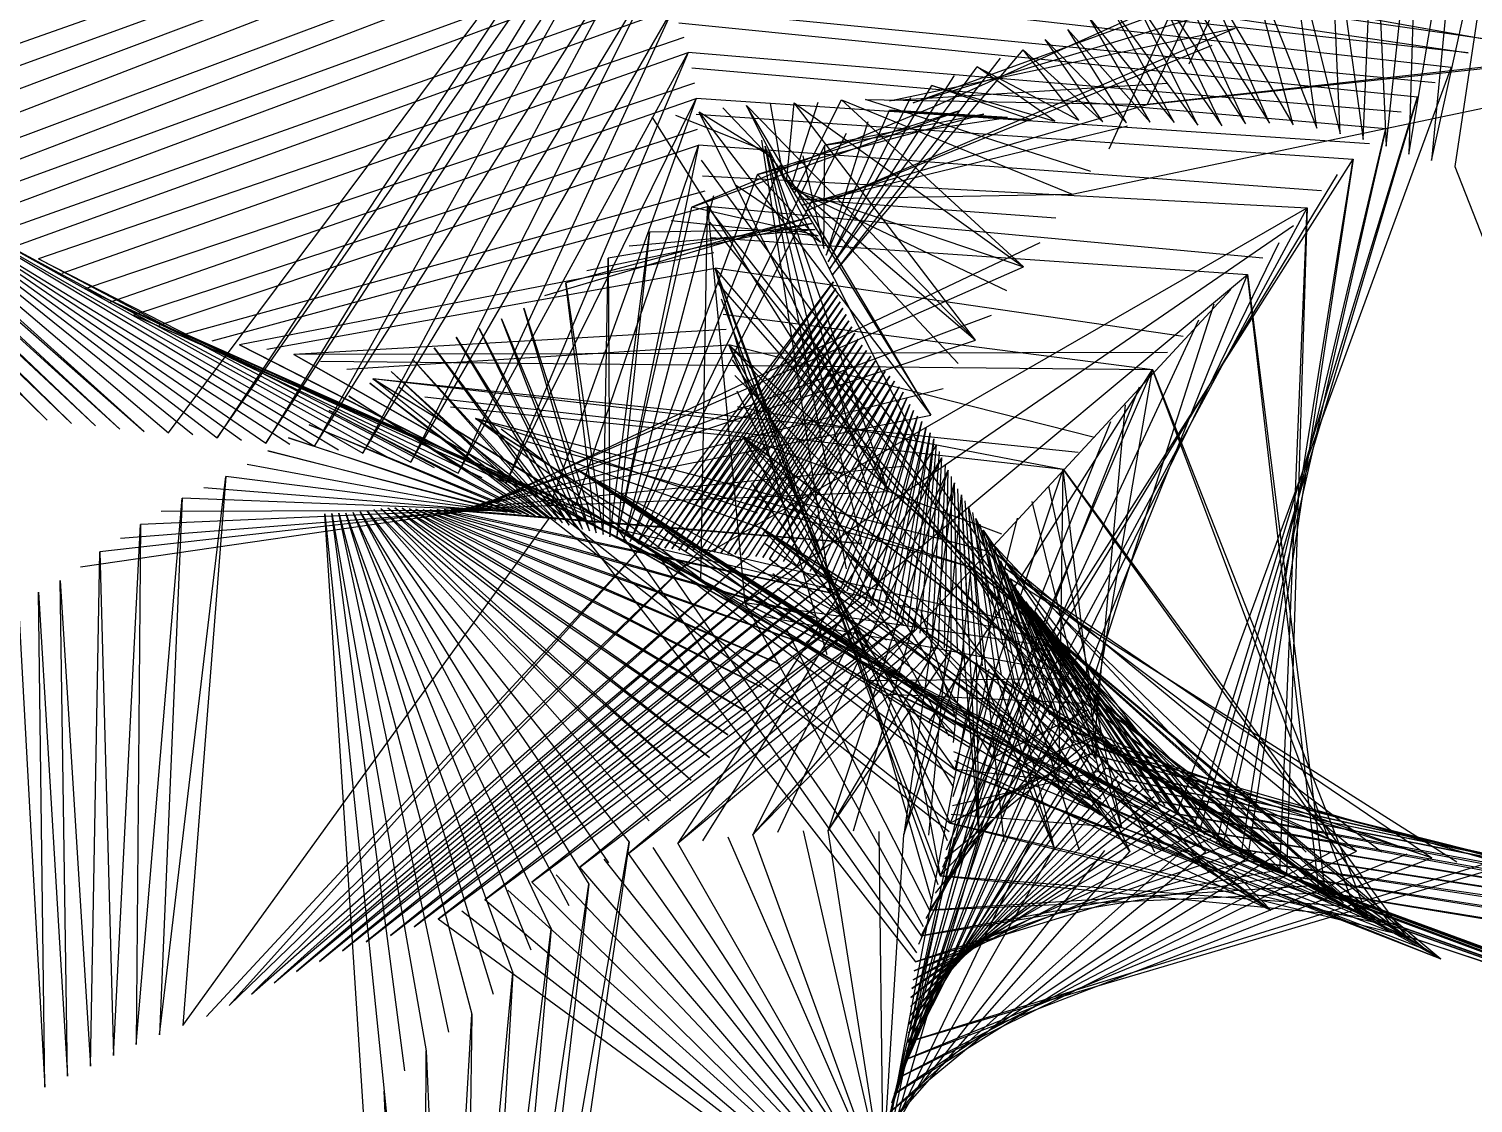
# Model space of a CAD drawing. Header units: metres. Extents: x -465 to 475, y -409 to 494.
# Drawn here: x -344.2 to -225.3, y -133.9 to -45.5 of the extents above; entities that cross this region are included whole.
import ezdxf

# ---------------------------------------------------------------- set-up
doc = ezdxf.new("R2010")
doc.units = ezdxf.units.M

msp = doc.modelspace()

# ---------------------------------------------------------------- linework, layer by layer
for p, q in [((-255.32, -55.33, -606.22), (-237.67, -16.54, -606.22)), ((-236.2, -17.33, -606.22), (-252.19, -51.68, -606.22)), ((-248.73, -48.34, -606.22), (-234.8, -18.24, -606.22)), ((-332.74, -78.71, -606.22), (-294.58, -27.58, -606.22)), ((-294.58, -27.58, -606.22), (-328.74, -79.13, -606.22)), ((-228.76, -56.3, -606.22), (-222.5, -27.87, -606.22)), ((-222.5, -27.87, -606.22), (-226.86, -56.8, -606.22)), ((-294.59, -28.86, -606.22), (-362.92, -52.96, -606.22)), ((-230.65, -55.78, -606.22), (-226.22, -29.42, -606.22)), ((-226.22, -29.42, -606.22), (-228.76, -56.3, -606.22)), ((-361.1, -54.32, -606.22), (-294.53, -30.13, -606.22)), ((-328.74, -79.13, -606.22), (-294.53, -30.13, -606.22)), ((-294.53, -30.13, -606.22), (-324.74, -79.56, -606.22)), ((-294.45, -31.41, -606.22), (-359.37, -55.78, -606.22)), ((-232.51, -55.12, -606.22), (-229.91, -31.06, -606.22)), ((-229.91, -31.06, -606.22), (-230.65, -55.78, -606.22)), ((-357.54, -57.13, -606.22), (-294.25, -32.68, -606.22)), ((-324.74, -79.56, -606.22), (-294.25, -32.68, -606.22)), ((-294.25, -32.68, -606.22), (-320.73, -79.81, -606.22)), ((-234.39, -54.56, -606.22), (-233.51, -32.86, -606.22)), ((-233.51, -32.86, -606.22), (-232.51, -55.12, -606.22)), ((-293.94, -33.92, -606.22), (-224.29, -46.3, -606.22)), ((-293.56, -35.14, -606.22), (-355.65, -58.39, -606.22)), ((-237.15, -34.6, -606.22), (-234.39, -54.56, -606.22)), ((-236.29, -54.09, -606.22), (-237.15, -34.6, -606.22)), ((-353.65, -59.47, -606.22), (-293.19, -36.37, -606.22)), ((-320.73, -79.81, -606.22), (-293.19, -36.37, -606.22)), ((-293.19, -36.37, -606.22), (-316.75, -80.37, -606.22)), ((-224.29, -46.3, -606.22), (-293.19, -36.37, -606.22)), ((-234.12, -35.89, -606.22), (-269.49, -51.77, -606.22)), ((-240.65, -36.61, -606.22), (-236.29, -54.09, -606.22)), ((-238.21, -53.64, -606.22), (-240.65, -36.61, -606.22)), ((-292.81, -37.59, -606.22), (-225.75, -47.44, -606.22)), ((-292.5, -38.83, -606.22), (-351.58, -60.39, -606.22)), ((-271.44, -51.54, -606.22), (-237.59, -39.21, -606.22)), ((-244.16, -38.59, -606.22), (-238.21, -53.64, -606.22)), ((-240.15, -53.37, -606.22), (-244.16, -38.59, -606.22)), ((-349.53, -61.38, -606.22), (-292.25, -40.09, -606.22)), ((-316.75, -80.37, -606.22), (-292.25, -40.09, -606.22)), ((-292.25, -40.09, -606.22), (-312.8, -81.12, -606.22)), ((-225.75, -47.44, -606.22), (-292.25, -40.09, -606.22)), ((-247.8, -40.33, -606.22), (-240.15, -53.37, -606.22)), ((-242.11, -53.23, -606.22), (-247.8, -40.33, -606.22)), ((-291.88, -41.31, -606.22), (-227.16, -48.62, -606.22)), ((-249.63, -41.18, -606.22), (-242.11, -53.23, -606.22)), ((-244.08, -53.29, -606.22), (-249.63, -41.18, -606.22)), ((-291.58, -42.56, -606.22), (-347.53, -62.46, -606.22)), ((-241.17, -42.42, -606.22), (-271.44, -51.54, -606.22)), ((-253.33, -42.76, -606.22), (-246.04, -53.43, -606.22)), ((-248, -53.38, -606.22), (-253.33, -42.76, -606.22)), ((-251.52, -41.89, -606.22), (-244.08, -53.29, -606.22)), ((-246.04, -53.43, -606.22), (-251.52, -41.89, -606.22)), ((-378.11, -43.09, -606.22), (-342.73, -77.67, -606.22)), ((-345.45, -63.37, -606.22), (-291.2, -43.78, -606.22)), ((-312.8, -81.12, -606.22), (-291.2, -43.78, -606.22)), ((-291.2, -43.78, -606.22), (-308.89, -82.03, -606.22)), ((-228.48, -49.9, -606.22), (-291.2, -43.78, -606.22)), ((-255.11, -43.71, -606.22), (-248, -53.38, -606.22)), ((-249.95, -53.18, -606.22), (-255.11, -43.71, -606.22)), ((-376.11, -44.18, -606.22), (-340.73, -77.93, -606.22)), ((-342.73, -77.67, -606.22), (-376.11, -44.18, -606.22)), ((-290.74, -44.97, -606.22), (-229.93, -51.05, -606.22)), ((-258.34, -59.06, -606.22), (-188.16, -44.36, -606.22)), ((-256.94, -44.58, -606.22), (-249.95, -53.18, -606.22)), ((-251.92, -53.14, -606.22), (-256.94, -44.58, -606.22)), ((-187.04, -44.48, -606.22), (-252.19, -51.68, -606.22)), ((-252.19, -51.68, -606.22), (-185.91, -44.59, -606.22)), ((-374.13, -45.29, -606.22), (-338.74, -78.14, -606.22)), ((-340.73, -77.93, -606.22), (-374.13, -45.29, -606.22)), ((-290.32, -46.18, -606.22), (-343.43, -64.4, -606.22)), ((-280.31, -60.46, -606.22), (-244.93, -45.41, -606.22)), ((-273.4, -51.39, -606.22), (-244.93, -45.41, -606.22)), ((-260.57, -46.33, -606.22), (-253.88, -53.2, -606.22)), ((-255.84, -53.1, -606.22), (-260.57, -46.33, -606.22)), ((-258.72, -45.51, -606.22), (-251.92, -53.14, -606.22)), ((-253.88, -53.2, -606.22), (-258.72, -45.51, -606.22)), ((-372.14, -46.38, -606.22), (-336.74, -78.41, -606.22)), ((-338.74, -78.14, -606.22), (-372.14, -46.38, -606.22)), ((-370.15, -47.47, -606.22), (-334.74, -78.6, -606.22)), ((-336.74, -78.41, -606.22), (-370.15, -47.47, -606.22)), ((-341.49, -65.58, -606.22), (-289.95, -47.41, -606.22)), ((-308.89, -82.03, -606.22), (-289.95, -47.41, -606.22)), ((-289.95, -47.41, -606.22), (-304.95, -82.83, -606.22)), ((-231.26, -52.32, -606.22), (-289.95, -47.41, -606.22)), ((-246.86, -46.84, -606.22), (-280.31, -60.46, -606.22)), ((-278.12, -65.73, -606.22), (-262.39, -47.18, -606.22)), ((-262.39, -47.18, -606.22), (-255.84, -53.1, -606.22)), ((-257.8, -52.98, -606.22), (-262.39, -47.18, -606.22)), ((-289.67, -48.66, -606.22), (-232.52, -53.66, -606.22)), ((-278.3, -65.19, -606.22), (-266.18, -48.58, -606.22)), ((-264.29, -47.88, -606.22), (-278.12, -65.73, -606.22)), ((-266.18, -48.58, -606.22), (-257.8, -52.98, -606.22)), ((-259.77, -53.05, -606.22), (-266.18, -48.58, -606.22)), ((-227.16, -48.62, -606.22), (-249.75, -110.07, -606.22)), ((-289.45, -49.92, -606.22), (-339.61, -66.85, -606.22)), ((-268.06, -49.3, -606.22), (-278.3, -65.19, -606.22)), ((-366.45, -50.1, -606.22), (-332.74, -78.71, -606.22)), ((-334.74, -78.6, -606.22), (-366.45, -50.1, -606.22)), ((-278.43, -64.63, -606.22), (-269.9, -50.13, -606.22)), ((-250.5, -49.97, -606.22), (-273.4, -51.39, -606.22)), ((-269.9, -50.13, -606.22), (-259.77, -53.05, -606.22)), ((-261.73, -52.95, -606.22), (-269.9, -50.13, -606.22)), ((-248.32, -111.06, -606.22), (-229.93, -51.05, -606.22)), ((-229.93, -51.05, -606.22), (-247.87, -111.43, -606.22)), ((-337.64, -67.99, -606.22), (-289.31, -51.19, -606.22)), ((-304.95, -82.83, -606.22), (-289.31, -51.19, -606.22)), ((-289.31, -51.19, -606.22), (-301.08, -83.92, -606.22)), ((-269.49, -51.77, -606.22), (-289.67, -60.14, -606.22)), ((-289.67, -60.14, -606.22), (-267.57, -52.19, -606.22)), ((-233.87, -54.92, -606.22), (-289.31, -51.19, -606.22)), ((-289.05, -52.31, -606.22), (-269.98, -77.26, -606.22)), ((-273.49, -83.55, -606.22), (-289.05, -52.31, -606.22)), ((-282.99, -56.07, -606.22), (-289.05, -52.31, -606.22)), ((-287.12, -51.95, -606.22), (-282.71, -56.57, -606.22)), ((-285.16, -51.77, -606.22), (-266.32, -71.07, -606.22)), ((-269.98, -77.26, -606.22), (-285.16, -51.77, -606.22)), ((-282.46, -57.08, -606.22), (-285.16, -51.77, -606.22)), ((-267.57, -52.19, -606.22), (-284.26, -57.44, -606.22)), ((-283.21, -51.59, -606.22), (-282.17, -57.58, -606.22)), ((-281.87, -58.06, -606.22), (-281.24, -51.56, -606.22)), ((-279.28, -51.53, -606.22), (-281.55, -58.54, -606.22)), ((-281.24, -51.56, -606.22), (-262.35, -65.06, -606.22)), ((-266.32, -71.07, -606.22), (-281.24, -51.56, -606.22)), ((-281.2, -58.99, -606.22), (-277.33, -51.3, -606.22)), ((-280.59, -59.96, -606.22), (-252.19, -51.68, -606.22)), ((-278.59, -64.08, -606.22), (-273.38, -52.16, -606.22)), ((-271.65, -51.14, -606.22), (-278.43, -64.63, -606.22)), ((-277.33, -51.3, -606.22), (-258.34, -59.06, -606.22)), ((-262.35, -65.06, -606.22), (-277.33, -51.3, -606.22)), ((-275.36, -51.27, -606.22), (-252.19, -51.68, -606.22)), ((-256.82, -57.2, -606.22), (-275.36, -51.27, -606.22)), ((-273.38, -52.16, -606.22), (-261.73, -52.95, -606.22)), ((-263.68, -52.76, -606.22), (-273.38, -52.16, -606.22)), ((-362.92, -52.96, -606.22), (-328.74, -79.13, -606.22)), ((-330.73, -78.87, -606.22), (-362.92, -52.96, -606.22)), ((-292.96, -52.71, -606.22), (-273.49, -83.55, -606.22)), ((-291, -52.56, -606.22), (-283.31, -55.6, -606.22)), ((-289.3, -52.47, -606.22), (-235.21, -56.18, -606.22)), ((-284.26, -57.44, -606.22), (-265.63, -52.49, -606.22)), ((-253.81, -53.46, -606.22), (-280.59, -59.96, -606.22)), ((-265.63, -52.49, -606.22), (-278.71, -55.03, -606.22)), ((-278.71, -55.03, -606.22), (-263.68, -52.76, -606.22)), ((-275.16, -53.12, -606.22), (-278.59, -64.08, -606.22)), ((-289.23, -53.75, -606.22), (-335.62, -69.02, -606.22)), ((-276.95, -54.06, -606.22), (-294.17, -87.8, -606.22)), ((-283.93, -54.63, -606.22), (-278.26, -91.88, -606.22)), ((-246.44, -112.42, -606.22), (-232.52, -53.66, -606.22)), ((-232.52, -53.66, -606.22), (-245.97, -112.76, -606.22)), ((-359.37, -55.78, -606.22), (-324.74, -79.56, -606.22)), ((-326.74, -79.33, -606.22), (-359.37, -55.78, -606.22)), ((-333.51, -69.86, -606.22), (-289.1, -55.02, -606.22)), ((-299.24, -84.73, -606.22), (-289.1, -55.02, -606.22)), ((-289.1, -55.02, -606.22), (-295.72, -86.66, -606.22)), ((-294.73, -87.65, -606.22), (-278.71, -55.03, -606.22)), ((-237.83, -58.78, -606.22), (-289.1, -55.02, -606.22)), ((-283.63, -55.11, -606.22), (-275.7, -87.81, -606.22)), ((-276.92, -89.89, -606.22), (-283.63, -55.11, -606.22)), ((-283.31, -55.6, -606.22), (-273.49, -83.55, -606.22)), ((-274.52, -85.72, -606.22), (-283.31, -55.6, -606.22)), ((-278.8, -63.55, -606.22), (-278.71, -55.03, -606.22)), ((-282.39, -56.68, -606.22), (-294.73, -87.65, -606.22)), ((-288.88, -56.28, -606.22), (-259.87, -95.88, -606.22)), ((-282.71, -56.57, -606.22), (-269.98, -77.26, -606.22)), ((-271.17, -79.34, -606.22), (-282.71, -56.57, -606.22)), ((-280.52, -55.92, -606.22), (-278.8, -63.55, -606.22)), ((-260.14, -95.38, -606.22), (-235.21, -56.18, -606.22)), ((-244.46, -113.62, -606.22), (-235.21, -56.18, -606.22)), ((-235.21, -56.18, -606.22), (-243.95, -113.9, -606.22)), ((-226.86, -56.8, -606.22), (-208.97, -102.37, -606.22)), ((-295.29, -87.53, -606.22), (-284.26, -57.44, -606.22)), ((-288.78, -57.56, -606.22), (-239.01, -60.19, -606.22)), ((-279.04, -63.03, -606.22), (-284.26, -57.44, -606.22)), ((-282.17, -57.58, -606.22), (-266.32, -71.07, -606.22)), ((-267.74, -73.01, -606.22), (-282.17, -57.58, -606.22)), ((-236.54, -57.46, -606.22), (-259.87, -95.88, -606.22)), ((-355.65, -58.39, -606.22), (-320.73, -79.81, -606.22)), ((-322.74, -79.67, -606.22), (-355.65, -58.39, -606.22)), ((-288.6, -58.83, -606.22), (-331.35, -70.58, -606.22)), ((-287.89, -59.2, -606.22), (-295.29, -87.53, -606.22)), ((-286.08, -58.3, -606.22), (-279.04, -63.03, -606.22)), ((-281.55, -58.54, -606.22), (-262.35, -65.06, -606.22)), ((-263.72, -67.03, -606.22), (-281.55, -58.54, -606.22)), ((-280.89, -59.47, -606.22), (-258.34, -59.06, -606.22)), ((-351.58, -60.39, -606.22), (-316.75, -80.37, -606.22)), ((-318.75, -80.13, -606.22), (-351.58, -60.39, -606.22)), ((-329.15, -71.13, -606.22), (-288.37, -60.09, -606.22)), ((-295.86, -87.41, -606.22), (-289.67, -60.14, -606.22)), ((-290.66, -89.94, -606.22), (-239.01, -60.19, -606.22)), ((-279.27, -62.5, -606.22), (-289.67, -60.14, -606.22)), ((-288.91, -90.92, -606.22), (-288.37, -60.09, -606.22)), ((-288.37, -60.09, -606.22), (-285.31, -92.71, -606.22)), ((-242.66, -64.33, -606.22), (-288.37, -60.09, -606.22)), ((-258.83, -97.92, -606.22), (-288.37, -60.09, -606.22)), ((-259.71, -61.04, -606.22), (-280.89, -59.47, -606.22)), ((-259.06, -97.4, -606.22), (-239.01, -60.19, -606.22)), ((-241.26, -114.95, -606.22), (-239.01, -60.19, -606.22)), ((-239.01, -60.19, -606.22), (-240.71, -115.15, -606.22)), ((-301.77, -67.4, -606.22), (-280.06, -60.98, -606.22)), ((-280.06, -60.98, -606.22), (-300.04, -66.37, -606.22)), ((-298.3, -65.35, -606.22), (-279.77, -61.47, -606.22)), ((-279.77, -61.47, -606.22), (-296.56, -64.33, -606.22)), ((-291.37, -61.23, -606.22), (-279.27, -62.5, -606.22)), ((-288.2, -61.36, -606.22), (-258.59, -98.45, -606.22)), ((-240.12, -61.67, -606.22), (-285.31, -92.71, -606.22)), ((-347.53, -62.46, -606.22), (-312.8, -81.12, -606.22)), ((-314.77, -80.69, -606.22), (-347.53, -62.46, -606.22)), ((-296.42, -87.26, -606.22), (-293.14, -62.19, -606.22)), ((-293.14, -62.19, -606.22), (-295.86, -87.41, -606.22)), ((-294.81, -63.32, -606.22), (-279.51, -61.98, -606.22)), ((-279.51, -61.98, -606.22), (-293.14, -62.19, -606.22)), ((-288.07, -62.63, -606.22), (-243.93, -65.67, -606.22)), ((-287.85, -63.89, -606.22), (-326.9, -71.47, -606.22)), ((-261.01, -63.06, -606.22), (-307.15, -84.97, -606.22)), ((-241.33, -63.06, -606.22), (-258.59, -98.45, -606.22)), ((-343.43, -64.4, -606.22), (-308.89, -82.03, -606.22)), ((-310.85, -81.6, -606.22), (-343.43, -64.4, -606.22)), ((-324.66, -71.81, -606.22), (-287.73, -65.17, -606.22)), ((-307.73, -84.98, -606.22), (-262.35, -65.06, -606.22)), ((-296.97, -87.08, -606.22), (-296.56, -64.33, -606.22)), ((-296.56, -64.33, -606.22), (-296.42, -87.26, -606.22)), ((-287.73, -65.17, -606.22), (-275.11, -99.13, -606.22)), ((-249.22, -70.79, -606.22), (-287.73, -65.17, -606.22)), ((-269.38, -115.9, -606.22), (-287.73, -65.17, -606.22)), ((-257.52, -100.47, -606.22), (-287.73, -65.17, -606.22)), ((-278.51, -96.98, -606.22), (-287.73, -65.17, -606.22)), ((-300.04, -66.37, -606.22), (-296.97, -87.08, -606.22)), ((-297.53, -86.93, -606.22), (-300.04, -66.37, -606.22)), ((-294.17, -87.8, -606.22), (-277.99, -66.29, -606.22)), ((-277.99, -66.29, -606.22), (-293.6, -87.93, -606.22)), ((-287.51, -66.43, -606.22), (-257.25, -100.97, -606.22)), ((-280.25, -95.98, -606.22), (-243.93, -65.67, -606.22)), ((-257.78, -99.96, -606.22), (-243.93, -65.67, -606.22)), ((-243.93, -65.67, -606.22), (-237.53, -116.53, -606.22)), ((-238.04, -116.26, -606.22), (-243.93, -65.67, -606.22)), ((-339.61, -66.85, -606.22), (-304.95, -82.83, -606.22)), ((-306.92, -82.42, -606.22), (-339.61, -66.85, -606.22)), ((-293.03, -88, -606.22), (-277.81, -66.83, -606.22)), ((-277.81, -66.83, -606.22), (-292.46, -88.13, -606.22)), ((-292.46, -88.13, -606.22), (-277.65, -67.38, -606.22)), ((-277.65, -67.38, -606.22), (-291.88, -88.2, -606.22)), ((-287.26, -67.68, -606.22), (-269.21, -115.18, -606.22)), ((-245.29, -66.91, -606.22), (-275.11, -99.13, -606.22)), ((-303.5, -68.44, -606.22), (-297.53, -86.93, -606.22)), ((-298.09, -86.78, -606.22), (-303.5, -68.44, -606.22)), ((-291.88, -88.2, -606.22), (-277.46, -67.92, -606.22)), ((-277.46, -67.92, -606.22), (-291.31, -88.26, -606.22)), ((-291.31, -88.26, -606.22), (-277.23, -68.45, -606.22)), ((-277.23, -68.45, -606.22), (-290.74, -88.36, -606.22)), ((-287.09, -68.95, -606.22), (-251.73, -73.49, -606.22)), ((-246.68, -68.12, -606.22), (-257.25, -100.97, -606.22)), ((-335.62, -69.02, -606.22), (-301.08, -83.92, -606.22)), ((-302.99, -83.28, -606.22), (-335.62, -69.02, -606.22)), ((-265.01, -69.06, -606.22), (-307.73, -84.98, -606.22)), ((-307.16, -70.13, -606.22), (-298.65, -86.64, -606.22)), ((-299.2, -86.46, -606.22), (-307.16, -70.13, -606.22)), ((-305.32, -69.32, -606.22), (-298.09, -86.78, -606.22)), ((-298.65, -86.64, -606.22), (-305.32, -69.32, -606.22)), ((-290.74, -88.36, -606.22), (-276.97, -68.96, -606.22)), ((-276.97, -68.96, -606.22), (-290.16, -88.42, -606.22)), ((-290.16, -88.42, -606.22), (-276.75, -69.49, -606.22)), ((-276.75, -69.49, -606.22), (-289.58, -88.42, -606.22)), ((-289.58, -88.42, -606.22), (-276.49, -69.99, -606.22)), ((-276.49, -69.99, -606.22), (-289, -88.43, -606.22)), ((-247.96, -69.45, -606.22), (-269.21, -115.18, -606.22)), ((-331.35, -70.58, -606.22), (-295.72, -86.66, -606.22)), ((-297.46, -85.66, -606.22), (-331.35, -70.58, -606.22)), ((-286.84, -70.21, -606.22), (-322.43, -72.26, -606.22)), ((-309.05, -70.84, -606.22), (-299.2, -86.46, -606.22)), ((-299.77, -86.32, -606.22), (-309.05, -70.84, -606.22)), ((-308.31, -85, -606.22), (-266.32, -71.07, -606.22)), ((-288.42, -88.49, -606.22), (-276.24, -70.51, -606.22)), ((-276.24, -70.51, -606.22), (-287.85, -88.54, -606.22)), ((-287.85, -88.54, -606.22), (-275.96, -71.01, -606.22)), ((-275.96, -71.01, -606.22), (-287.27, -88.6, -606.22)), ((-326.9, -71.47, -606.22), (-285.31, -92.71, -606.22)), ((-287.07, -91.73, -606.22), (-326.9, -71.47, -606.22)), ((-250.51, -72.11, -606.22), (-322.43, -72.26, -606.22)), ((-322.43, -72.26, -606.22), (-275.11, -99.13, -606.22)), ((-276.85, -98.11, -606.22), (-322.43, -72.26, -606.22)), ((-318.06, -73.47, -606.22), (-286.61, -71.47, -606.22)), ((-310.88, -71.7, -606.22), (-299.77, -86.32, -606.22)), ((-300.32, -86.13, -606.22), (-310.88, -71.7, -606.22)), ((-287.27, -88.6, -606.22), (-275.65, -71.49, -606.22)), ((-275.65, -71.49, -606.22), (-286.69, -88.67, -606.22)), ((-286.69, -88.67, -606.22), (-275.29, -71.94, -606.22)), ((-286.61, -71.47, -606.22), (-234.02, -118.57, -606.22)), ((-256.51, -79.08, -606.22), (-286.61, -71.47, -606.22)), ((-268.62, -112.29, -606.22), (-286.61, -71.47, -606.22)), ((-256.61, -103.17, -606.22), (-286.61, -71.47, -606.22)), ((-268.48, -103.67, -606.22), (-286.61, -71.47, -606.22)), ((-234.53, -118.29, -606.22), (-286.61, -71.47, -606.22)), ((-275.29, -71.94, -606.22), (-286.12, -88.69, -606.22)), ((-286.12, -88.69, -606.22), (-274.93, -72.39, -606.22)), ((-274.93, -72.39, -606.22), (-285.54, -88.76, -606.22)), ((-320.23, -72.8, -606.22), (-251.73, -73.49, -606.22)), ((-314.4, -73.66, -606.22), (-300.86, -85.92, -606.22)), ((-301.41, -85.77, -606.22), (-314.4, -73.66, -606.22)), ((-312.65, -72.66, -606.22), (-300.32, -86.13, -606.22)), ((-300.86, -85.92, -606.22), (-312.65, -72.66, -606.22)), ((-286.33, -72.71, -606.22), (-264.89, -105.46, -606.22)), ((-285.54, -88.76, -606.22), (-274.56, -72.82, -606.22)), ((-274.56, -72.82, -606.22), (-284.96, -88.82, -606.22)), ((-284.39, -88.9, -606.22), (-274.15, -73.22, -606.22)), ((-274.15, -73.22, -606.22), (-283.81, -88.97, -606.22)), ((-283.81, -88.97, -606.22), (-273.76, -73.64, -606.22)), ((-273.76, -73.64, -606.22), (-283.24, -89.04, -606.22)), ((-270.15, -102.55, -606.22), (-251.73, -73.49, -606.22)), ((-268.71, -113.02, -606.22), (-251.73, -73.49, -606.22)), ((-256.73, -102.61, -606.22), (-251.73, -73.49, -606.22)), ((-251.73, -73.49, -606.22), (-234.02, -118.57, -606.22)), ((-235.03, -118.01, -606.22), (-251.73, -73.49, -606.22)), ((-316.17, -74.63, -606.22), (-301.41, -85.77, -606.22)), ((-301.98, -85.62, -606.22), (-316.17, -74.63, -606.22)), ((-315.93, -74.26, -606.22), (-264.89, -105.46, -606.22)), ((-285.73, -77.79, -606.22), (-315.93, -74.26, -606.22)), ((-257.87, -80.33, -606.22), (-315.93, -74.26, -606.22)), ((-268.49, -111.56, -606.22), (-315.93, -74.26, -606.22)), ((-266.73, -104.65, -606.22), (-315.93, -74.26, -606.22)), ((-286.12, -73.98, -606.22), (-256.5, -103.73, -606.22)), ((-283.24, -89.04, -606.22), (-273.35, -74.04, -606.22)), ((-273.35, -74.04, -606.22), (-282.67, -89.14, -606.22)), ((-282.11, -89.29, -606.22), (-272.97, -74.47, -606.22)), ((-272.97, -74.47, -606.22), (-281.56, -89.49, -606.22)), ((-317.89, -75.69, -606.22), (-301.98, -85.62, -606.22)), ((-302.55, -85.53, -606.22), (-317.89, -75.69, -606.22)), ((-313.76, -74.94, -606.22), (-268.4, -110.83, -606.22)), ((-311.64, -75.75, -606.22), (-259.1, -81.7, -606.22)), ((-268.96, -75.08, -606.22), (-308.31, -85, -606.22)), ((-285.97, -75.25, -606.22), (-268.4, -110.83, -606.22)), ((-281.01, -89.67, -606.22), (-272.6, -74.91, -606.22)), ((-272.6, -74.91, -606.22), (-280.47, -89.87, -606.22)), ((-279.93, -90.1, -606.22), (-272.27, -75.37, -606.22)), ((-272.27, -75.37, -606.22), (-279.41, -90.35, -606.22)), ((-278.88, -90.59, -606.22), (-271.96, -75.86, -606.22)), ((-271.96, -75.86, -606.22), (-278.36, -90.83, -606.22)), ((-252.85, -74.96, -606.22), (-264.89, -105.46, -606.22)), ((-319.52, -76.87, -606.22), (-302.55, -85.53, -606.22)), ((-303.12, -85.47, -606.22), (-319.52, -76.87, -606.22)), ((-309.52, -76.58, -606.22), (-285.43, -79.04, -606.22)), ((-308.89, -85.03, -606.22), (-269.98, -77.26, -606.22)), ((-285.91, -76.53, -606.22), (-259.1, -81.7, -606.22)), ((-277.83, -91.08, -606.22), (-271.71, -76.37, -606.22)), ((-271.71, -76.37, -606.22), (-277.34, -91.38, -606.22)), ((-276.87, -91.72, -606.22), (-271.41, -76.86, -606.22)), ((-271.41, -76.86, -606.22), (-276.39, -92.05, -606.22)), ((-253.99, -76.4, -606.22), (-256.5, -103.73, -606.22)), ((-321.16, -78.05, -606.22), (-303.12, -85.47, -606.22)), ((-303.7, -85.37, -606.22), (-321.16, -78.05, -606.22)), ((-307.46, -77.53, -606.22), (-254.29, -111.18, -606.22)), ((-284.25, -85.33, -606.22), (-307.46, -77.53, -606.22)), ((-265.36, -88.46, -606.22), (-307.46, -77.53, -606.22)), ((-268.04, -107.16, -606.22), (-307.46, -77.53, -606.22)), ((-256.03, -110.17, -606.22), (-307.46, -77.53, -606.22)), ((-305.36, -78.39, -606.22), (-268.02, -106.42, -606.22)), ((-275.91, -92.37, -606.22), (-271.08, -77.33, -606.22)), ((-271.08, -77.33, -606.22), (-275.43, -92.69, -606.22)), ((-274.91, -92.96, -606.22), (-270.73, -77.78, -606.22)), ((-270.73, -77.78, -606.22), (-274.42, -93.27, -606.22)), ((-273.93, -93.58, -606.22), (-270.37, -78.23, -606.22)), ((-270.37, -78.23, -606.22), (-273.43, -93.87, -606.22)), ((-255.19, -77.81, -606.22), (-268.4, -110.83, -606.22)), ((-322.86, -79.13, -606.22), (-303.7, -85.37, -606.22)), ((-304.27, -85.3, -606.22), (-322.86, -79.13, -606.22)), ((-303.32, -79.39, -606.22), (-266.66, -89.76, -606.22)), ((-285.43, -79.04, -606.22), (-230.91, -120.11, -606.22)), ((-264.15, -87.06, -606.22), (-285.43, -79.04, -606.22)), ((-268.09, -107.9, -606.22), (-285.43, -79.04, -606.22)), ((-256.22, -106, -606.22), (-285.43, -79.04, -606.22)), ((-257.72, -109.08, -606.22), (-285.43, -79.04, -606.22)), ((-231.39, -119.78, -606.22), (-285.43, -79.04, -606.22)), ((-272.91, -94.13, -606.22), (-270.04, -78.7, -606.22)), ((-270.04, -78.7, -606.22), (-272.38, -94.37, -606.22)), ((-271.88, -94.65, -606.22), (-269.75, -79.19, -606.22)), ((-269.75, -79.19, -606.22), (-271.37, -94.93, -606.22)), ((-324.57, -80.19, -606.22), (-304.27, -85.3, -606.22)), ((-304.85, -85.23, -606.22), (-324.57, -80.19, -606.22)), ((-301.31, -80.46, -606.22), (-283.9, -86.56, -606.22)), ((-269.51, -79.71, -606.22), (-290.82, -112.47, -606.22)), ((-288.75, -112.3, -606.22), (-269.08, -80.77, -606.22)), ((-285.23, -80.3, -606.22), (-254.29, -111.18, -606.22)), ((-269.08, -80.77, -606.22), (-284.64, -111.76, -606.22)), ((-270.86, -95.21, -606.22), (-269.51, -79.71, -606.22)), ((-269.31, -80.25, -606.22), (-270.37, -95.52, -606.22)), ((-269.88, -95.82, -606.22), (-269.08, -80.77, -606.22)), ((-326.26, -81.3, -606.22), (-304.85, -85.23, -606.22)), ((-272.3, -81.47, -606.22), (-308.89, -85.03, -606.22)), ((-299.35, -81.59, -606.22), (-242, -118, -606.22)), ((-282.29, -92.75, -606.22), (-299.35, -81.59, -606.22)), ((-273.62, -95.77, -606.22), (-299.35, -81.59, -606.22)), ((-268.04, -102.74, -606.22), (-299.35, -81.59, -606.22)), ((-255.98, -109.43, -606.22), (-299.35, -81.59, -606.22)), ((-243.72, -116.95, -606.22), (-299.35, -81.59, -606.22)), ((-284.97, -81.56, -606.22), (-256.16, -106.57, -606.22)), ((-282.57, -111.57, -606.22), (-268.55, -81.79, -606.22)), ((-268.55, -81.79, -606.22), (-278.43, -111.44, -606.22)), ((-268.82, -81.28, -606.22), (-269.38, -96.12, -606.22)), ((-268.87, -96.4, -606.22), (-268.55, -81.79, -606.22)), ((-268.16, -108.63, -606.22), (-259.1, -81.7, -606.22)), ((-259.46, -108.09, -606.22), (-259.1, -81.7, -606.22)), ((-259.1, -81.7, -606.22), (-230.91, -120.11, -606.22)), ((-256.3, -105.44, -606.22), (-259.1, -81.7, -606.22)), ((-231.89, -119.5, -606.22), (-259.1, -81.7, -606.22)), ((-333.49, -128.26, -606.22), (-328.02, -82.29, -606.22)), ((-328.02, -82.29, -606.22), (-331.56, -127.5, -606.22)), ((-329.82, -83.2, -606.22), (-305.42, -85.16, -606.22)), ((-305.42, -85.16, -606.22), (-328.02, -82.29, -606.22)), ((-297.37, -82.71, -606.22), (-256, -110, -606.22)), ((-284.76, -82.82, -606.22), (-268.02, -106.42, -606.22)), ((-276.35, -111.47, -606.22), (-268.05, -82.82, -606.22)), ((-268.05, -82.82, -606.22), (-272.22, -111.77, -606.22)), ((-268.3, -82.3, -606.22), (-268.34, -96.64, -606.22)), ((-267.8, -96.83, -606.22), (-268.05, -82.82, -606.22)), ((-260.31, -83.09, -606.22), (-254.29, -111.18, -606.22)), ((-335.41, -129.05, -606.22), (-331.62, -84.1, -606.22)), ((-331.62, -84.1, -606.22), (-333.49, -128.26, -606.22)), ((-306, -85.08, -606.22), (-331.62, -84.1, -606.22)), ((-309.47, -85.03, -606.22), (-273.49, -83.55, -606.22)), ((-301.08, -83.92, -606.22), (-271.26, -122.25, -606.22)), ((-295.42, -83.88, -606.22), (-268, -102, -606.22)), ((-284.5, -84.07, -606.22), (-266.66, -89.76, -606.22)), ((-270.14, -111.82, -606.22), (-267.47, -83.8, -606.22)), ((-267.78, -83.32, -606.22), (-267.26, -97.06, -606.22)), ((-267.47, -83.8, -606.22), (-266.01, -112.18, -606.22)), ((-266.74, -97.31, -606.22), (-267.47, -83.8, -606.22)), ((-267.19, -84.31, -606.22), (-266.23, -97.59, -606.22)), ((-261.66, -84.35, -606.22), (-256.16, -106.57, -606.22)), ((-339.98, -89.73, -606.22), (-307.15, -84.97, -606.22)), ((-307.15, -84.97, -606.22), (-338.39, -88.5, -606.22)), ((-336.7, -87.38, -606.22), (-306.57, -85.01, -606.22)), ((-306.57, -85.01, -606.22), (-335.04, -86.25, -606.22)), ((-333.35, -85.15, -606.22), (-306, -85.08, -606.22)), ((-319.87, -85.38, -606.22), (-314.98, -132.9, -606.22)), ((-316.69, -134.59, -606.22), (-319.87, -85.38, -606.22)), ((-319.29, -85.35, -606.22), (-311.52, -129.57, -606.22)), ((-313.28, -131.21, -606.22), (-319.29, -85.35, -606.22)), ((-318.71, -85.31, -606.22), (-307.76, -126.57, -606.22)), ((-309.67, -128.03, -606.22), (-318.71, -85.31, -606.22)), ((-318.13, -85.31, -606.22), (-304.39, -123.16, -606.22)), ((-305.99, -124.95, -606.22), (-318.13, -85.31, -606.22)), ((-317.55, -85.27, -606.22), (-301.25, -119.52, -606.22)), ((-302.89, -121.28, -606.22), (-317.55, -85.27, -606.22)), ((-316.97, -85.22, -606.22), (-298.13, -115.87, -606.22)), ((-299.76, -117.64, -606.22), (-316.97, -85.22, -606.22)), ((-316.4, -85.14, -606.22), (-294.81, -112.39, -606.22)), ((-296.5, -114.11, -606.22), (-316.4, -85.14, -606.22)), ((-315.83, -85.03, -606.22), (-291.42, -109, -606.22)), ((-293.17, -110.64, -606.22), (-315.83, -85.03, -606.22)), ((-315.26, -84.94, -606.22), (-289.72, -107.3, -606.22)), ((-291.42, -109, -606.22), (-315.26, -84.94, -606.22)), ((-314.68, -84.89, -606.22), (-288.2, -105.44, -606.22)), ((-289.72, -107.3, -606.22), (-314.68, -84.89, -606.22)), ((-314.1, -84.87, -606.22), (-286.69, -103.57, -606.22)), ((-288.2, -105.44, -606.22), (-314.1, -84.87, -606.22)), ((-313.52, -84.9, -606.22), (-285.3, -101.6, -606.22)), ((-286.69, -103.57, -606.22), (-313.52, -84.9, -606.22)), ((-312.94, -84.96, -606.22), (-283.92, -99.64, -606.22)), ((-285.3, -101.6, -606.22), (-312.94, -84.96, -606.22)), ((-312.37, -85, -606.22), (-282.43, -97.75, -606.22)), ((-283.92, -99.64, -606.22), (-312.37, -85, -606.22)), ((-311.79, -85.04, -606.22), (-280.92, -95.88, -606.22)), ((-282.43, -97.75, -606.22), (-311.79, -85.04, -606.22)), ((-311.21, -85.05, -606.22), (-279.56, -93.9, -606.22)), ((-280.92, -95.88, -606.22), (-311.21, -85.05, -606.22)), ((-310.63, -85.03, -606.22), (-278.26, -91.88, -606.22)), ((-279.56, -93.9, -606.22), (-310.63, -85.03, -606.22)), ((-310.05, -85.02, -606.22), (-275.7, -87.81, -606.22)), ((-278.26, -91.88, -606.22), (-310.05, -85.02, -606.22)), ((-275.7, -87.81, -606.22), (-309.47, -85.03, -606.22)), ((-293.58, -85.21, -606.22), (-275, -97, -606.22)), ((-266.89, -84.79, -606.22), (-259.83, -112.89, -606.22)), ((-265.74, -97.89, -606.22), (-266.89, -84.79, -606.22)), ((-263.94, -112.38, -606.22), (-266.89, -84.79, -606.22)), ((-266.56, -85.26, -606.22), (-264.69, -98.4, -606.22)), ((-337.27, -129.96, -606.22), (-335.04, -86.25, -606.22)), ((-335.04, -86.25, -606.22), (-335.41, -129.05, -606.22)), ((-331.56, -127.5, -606.22), (-301.41, -85.77, -606.22)), ((-295.72, -86.66, -606.22), (-240.71, -115.15, -606.22)), ((-242.9, -114.38, -606.22), (-295.72, -86.66, -606.22)), ((-271.15, -121.52, -606.22), (-295.72, -86.66, -606.22)), ((-260.41, -94.88, -606.22), (-295.72, -86.66, -606.22)), ((-291.85, -86.68, -606.22), (-282, -94, -606.22)), ((-283.9, -86.56, -606.22), (-228, -122, -606.22)), ((-272.25, -94.55, -606.22), (-283.9, -86.56, -606.22)), ((-268.08, -103.47, -606.22), (-283.9, -86.56, -606.22)), ((-256, -108.86, -606.22), (-283.9, -86.56, -606.22)), ((-245.43, -115.9, -606.22), (-283.9, -86.56, -606.22)), ((-228.5, -121.71, -606.22), (-283.9, -86.56, -606.22)), ((-262.89, -85.72, -606.22), (-268.02, -106.42, -606.22)), ((-266.27, -85.76, -606.22), (-253.61, -113.16, -606.22)), ((-264.17, -98.65, -606.22), (-266.27, -85.76, -606.22)), ((-257.76, -113.08, -606.22), (-266.27, -85.76, -606.22)), ((-265.95, -86.23, -606.22), (-263.14, -99.17, -606.22)), ((-265.67, -86.73, -606.22), (-247.39, -113.2, -606.22)), ((-262.66, -99.49, -606.22), (-265.67, -86.73, -606.22)), ((-251.54, -113.21, -606.22), (-265.67, -86.73, -606.22)), ((-329.62, -126.75, -606.22), (-293.6, -87.93, -606.22)), ((-293.6, -87.93, -606.22), (-327.76, -125.83, -606.22)), ((-294.07, -87.81, -606.22), (-259.87, -95.88, -606.22)), ((-283.62, -87.81, -606.22), (-242, -118, -606.22)), ((-265.34, -87.2, -606.22), (-261.78, -100.25, -606.22)), ((-265.05, -87.69, -606.22), (-241.17, -113.2, -606.22)), ((-261.39, -100.68, -606.22), (-265.05, -87.69, -606.22)), ((-245.31, -113.13, -606.22), (-265.05, -87.69, -606.22)), ((-339.16, -130.83, -606.22), (-338.39, -88.5, -606.22)), ((-338.39, -88.5, -606.22), (-337.27, -129.96, -606.22)), ((-327.76, -125.83, -606.22), (-289, -88.43, -606.22)), ((-289, -88.43, -606.22), (-325.91, -124.9, -606.22)), ((-325.91, -124.9, -606.22), (-284.96, -88.82, -606.22)), ((-284.96, -88.82, -606.22), (-324.05, -123.99, -606.22)), ((-324.05, -123.99, -606.22), (-282.67, -89.14, -606.22)), ((-282.67, -89.14, -606.22), (-322.2, -123.04, -606.22)), ((-292.37, -88.87, -606.22), (-270.77, -120.1, -606.22)), ((-283.3, -89.05, -606.22), (-256, -110, -606.22)), ((-264.76, -88.19, -606.22), (-260.58, -101.51, -606.22)), ((-264.52, -88.71, -606.22), (-234.95, -113.15, -606.22)), ((-260.2, -101.94, -606.22), (-264.52, -88.71, -606.22)), ((-239.09, -113.23, -606.22), (-264.52, -88.71, -606.22)), ((-322.2, -123.04, -606.22), (-281.56, -89.49, -606.22)), ((-281.56, -89.49, -606.22), (-320.3, -122.22, -606.22)), ((-320.3, -122.22, -606.22), (-280.47, -89.87, -606.22)), ((-280.47, -89.87, -606.22), (-318.41, -121.35, -606.22)), ((-318.41, -121.35, -606.22), (-279.41, -90.35, -606.22)), ((-279.41, -90.35, -606.22), (-316.47, -120.61, -606.22)), ((-283, -90.29, -606.22), (-268, -102, -606.22)), ((-268.12, -104.21, -606.22), (-266.66, -89.76, -606.22)), ((-266.66, -89.76, -606.22), (-228, -122, -606.22)), ((-256.03, -108.28, -606.22), (-266.66, -89.76, -606.22)), ((-247.14, -114.84, -606.22), (-266.66, -89.76, -606.22)), ((-229.02, -121.45, -606.22), (-266.66, -89.76, -606.22)), ((-264.26, -89.22, -606.22), (-259.45, -102.83, -606.22)), ((-264.03, -89.74, -606.22), (-228.75, -113.69, -606.22)), ((-259.04, -103.24, -606.22), (-264.03, -89.74, -606.22)), ((-232.87, -113.23, -606.22), (-264.03, -89.74, -606.22)), ((-263.75, -90.24, -606.22), (-258.19, -104.02, -606.22)), ((-341.65, -90.86, -606.22), (-339.16, -130.83, -606.22)), ((-341.05, -131.67, -606.22), (-341.65, -90.86, -606.22)), ((-316.47, -120.61, -606.22), (-278.36, -90.83, -606.22)), ((-278.36, -90.83, -606.22), (-314.46, -120.08, -606.22)), ((-314.46, -120.08, -606.22), (-277.34, -91.38, -606.22)), ((-277.34, -91.38, -606.22), (-312.52, -119.36, -606.22)), ((-282.63, -91.52, -606.22), (-275, -97, -606.22)), ((-267.93, -91.1, -606.22), (-242, -118, -606.22)), ((-263.45, -90.73, -606.22), (-256.86, -105.15, -606.22)), ((-257.74, -104.39, -606.22), (-263.45, -90.73, -606.22)), ((-226.7, -114.04, -606.22), (-263.45, -90.73, -606.22)), ((-263.15, -91.22, -606.22), (-255.57, -106.31, -606.22)), ((-256.45, -105.55, -606.22), (-263.15, -91.22, -606.22)), ((-343.43, -91.82, -606.22), (-341.05, -131.67, -606.22)), ((-342.93, -132.56, -606.22), (-343.43, -91.82, -606.22)), ((-312.52, -119.36, -606.22), (-276.39, -92.05, -606.22)), ((-276.39, -92.05, -606.22), (-310.53, -118.75, -606.22)), ((-310.53, -118.75, -606.22), (-275.43, -92.69, -606.22)), ((-275.43, -92.69, -606.22), (-306.71, -117.16, -606.22)), ((-285.31, -92.71, -606.22), (-237.53, -116.53, -606.22)), ((-239.64, -115.6, -606.22), (-285.31, -92.71, -606.22)), ((-270.58, -119.38, -606.22), (-285.31, -92.71, -606.22)), ((-259.58, -96.38, -606.22), (-285.31, -92.71, -606.22)), ((-269.32, -92.31, -606.22), (-256, -110, -606.22)), ((-262.86, -91.71, -606.22), (-254.08, -107.21, -606.22)), ((-255.09, -106.63, -606.22), (-262.86, -91.71, -606.22)), ((-262.54, -92.19, -606.22), (-252.54, -108.01, -606.22)), ((-253.54, -107.43, -606.22), (-262.54, -92.19, -606.22)), ((-262.18, -92.63, -606.22), (-251.15, -109.05, -606.22)), ((-252.05, -108.32, -606.22), (-262.18, -92.63, -606.22)), ((-345.1, -92.95, -606.22), (-342.93, -132.56, -606.22)), ((-306.71, -117.16, -606.22), (-274.42, -93.27, -606.22)), ((-274.42, -93.27, -606.22), (-302.83, -115.68, -606.22)), ((-302.83, -115.68, -606.22), (-273.43, -93.87, -606.22)), ((-273.43, -93.87, -606.22), (-298.87, -114.45, -606.22)), ((-283.63, -93.82, -606.22), (-258.59, -98.45, -606.22)), ((-270.81, -93.39, -606.22), (-268, -102, -606.22)), ((-261.81, -93.07, -606.22), (-249.75, -110.07, -606.22)), ((-250.7, -109.41, -606.22), (-261.81, -93.07, -606.22)), ((-261.41, -93.48, -606.22), (-247.87, -111.43, -606.22)), ((-249.29, -110.43, -606.22), (-261.41, -93.48, -606.22)), ((-298.87, -114.45, -606.22), (-272.38, -94.37, -606.22)), ((-272.38, -94.37, -606.22), (-294.88, -113.32, -606.22)), ((-294.88, -113.32, -606.22), (-271.37, -94.93, -606.22)), ((-271.37, -94.93, -606.22), (-290.82, -112.47, -606.22)), ((-281.9, -94.83, -606.22), (-270.1, -117.99, -606.22)), ((-261.05, -93.92, -606.22), (-245.97, -112.76, -606.22)), ((-247.41, -111.79, -606.22), (-261.05, -93.92, -606.22)), ((-260.73, -94.4, -606.22), (-243.95, -113.9, -606.22)), ((-245.48, -113.07, -606.22), (-260.73, -94.4, -606.22)), ((-290.82, -112.47, -606.22), (-270.37, -95.52, -606.22)), ((-270.37, -95.52, -606.22), (-284.64, -111.76, -606.22)), ((-284.64, -111.76, -606.22), (-269.38, -96.12, -606.22)), ((-269.38, -96.12, -606.22), (-278.43, -111.44, -606.22)), ((-270.98, -120.8, -606.22), (-259.87, -95.88, -606.22)), ((-259.87, -95.88, -606.22), (-240.71, -115.15, -606.22)), ((-242.36, -114.61, -606.22), (-259.87, -95.88, -606.22)), ((-278.43, -111.44, -606.22), (-268.34, -96.64, -606.22)), ((-268.34, -96.64, -606.22), (-272.22, -111.77, -606.22)), ((-272.22, -111.77, -606.22), (-267.26, -97.06, -606.22)), ((-259.32, -96.89, -606.22), (-270.77, -120.1, -606.22)), ((-267.26, -97.06, -606.22), (-266.01, -112.18, -606.22)), ((-265.22, -98.16, -606.22), (-273.86, -137.47, -606.22)), ((-273.85, -138.21, -606.22), (-266.23, -97.59, -606.22)), ((-273.8, -136.74, -606.22), (-264.69, -98.4, -606.22)), ((-270.37, -118.68, -606.22), (-258.59, -98.45, -606.22)), ((-266.23, -97.59, -606.22), (-259.83, -112.89, -606.22)), ((-266.01, -112.18, -606.22), (-266.23, -97.59, -606.22)), ((-264.69, -98.4, -606.22), (-253.61, -113.16, -606.22)), ((-259.83, -112.89, -606.22), (-264.69, -98.4, -606.22)), ((-258.59, -98.45, -606.22), (-237.53, -116.53, -606.22)), ((-239.1, -115.79, -606.22), (-258.59, -98.45, -606.22)), ((-258.34, -98.96, -606.22), (-275.11, -99.13, -606.22)), ((-275.11, -99.13, -606.22), (-234.02, -118.57, -606.22)), ((-236.51, -117.1, -606.22), (-275.11, -99.13, -606.22)), ((-269.89, -117.28, -606.22), (-275.11, -99.13, -606.22)), ((-263.65, -98.89, -606.22), (-273.68, -136.01, -606.22)), ((-273.5, -135.29, -606.22), (-263.14, -99.17, -606.22)), ((-262.21, -99.86, -606.22), (-273.32, -134.58, -606.22)), ((-258.07, -99.47, -606.22), (-270.1, -117.99, -606.22)), ((-263.14, -99.17, -606.22), (-247.39, -113.2, -606.22)), ((-253.61, -113.16, -606.22), (-263.14, -99.17, -606.22)), ((-273.43, -100.22, -606.22), (-257.25, -100.97, -606.22)), ((-273.19, -133.85, -606.22), (-261.78, -100.25, -606.22)), ((-269.61, -116.6, -606.22), (-257.25, -100.97, -606.22)), ((-261.78, -100.25, -606.22), (-241.17, -113.2, -606.22)), ((-247.39, -113.2, -606.22), (-261.78, -100.25, -606.22)), ((-257.25, -100.97, -606.22), (-234.02, -118.57, -606.22)), ((-236.02, -117.4, -606.22), (-257.25, -100.97, -606.22)), ((-261, -101.11, -606.22), (-273, -133.14, -606.22)), ((-272.8, -132.43, -606.22), (-260.58, -101.51, -606.22)), ((-271.8, -101.4, -606.22), (-269.21, -115.18, -606.22)), ((-256.85, -102.05, -606.22), (-269.21, -115.18, -606.22)), ((-257.02, -101.5, -606.22), (-264.89, -105.46, -606.22)), ((-260.58, -101.51, -606.22), (-234.95, -113.15, -606.22)), ((-241.17, -113.2, -606.22), (-260.58, -101.51, -606.22)), ((-259.82, -102.39, -606.22), (-272.53, -131.74, -606.22)), ((-272.32, -131.03, -606.22), (-259.45, -102.83, -606.22)), ((-259.45, -102.83, -606.22), (-228.75, -113.69, -606.22)), ((-234.95, -113.15, -606.22), (-259.45, -102.83, -606.22)), ((-258.62, -103.64, -606.22), (-272.12, -130.32, -606.22)), ((-271.99, -129.59, -606.22), (-258.19, -104.02, -606.22)), ((-268.83, -113.75, -606.22), (-256.5, -103.73, -606.22)), ((-263.07, -106.32, -606.22), (-256.5, -103.73, -606.22)), ((-258.19, -104.02, -606.22), (-222.57, -114.27, -606.22)), ((-228.75, -113.69, -606.22), (-258.19, -104.02, -606.22)), ((-256.5, -103.73, -606.22), (-230.91, -120.11, -606.22)), ((-232.97, -119.06, -606.22), (-256.5, -103.73, -606.22)), ((-256.41, -104.3, -606.22), (-254.29, -111.18, -606.22)), ((-257.3, -104.77, -606.22), (-271.9, -128.86, -606.22)), ((-271.83, -128.13, -606.22), (-256.86, -105.15, -606.22)), ((-269.01, -114.47, -606.22), (-264.89, -105.46, -606.22)), ((-256.38, -104.87, -606.22), (-268.4, -110.83, -606.22)), ((-268.11, -104.95, -606.22), (-256, -110, -606.22)), ((-268.03, -105.68, -606.22), (-242, -118, -606.22)), ((-264.89, -105.46, -606.22), (-230.91, -120.11, -606.22)), ((-233.49, -118.81, -606.22), (-264.89, -105.46, -606.22)), ((-256.86, -105.15, -606.22), (-218.46, -114.87, -606.22)), ((-220.5, -114.49, -606.22), (-256.86, -105.15, -606.22)), ((-256.02, -105.95, -606.22), (-271.79, -127.39, -606.22)), ((-271.79, -127.39, -606.22), (-255.57, -106.31, -606.22)), ((-254.59, -106.94, -606.22), (-271.69, -126.66, -606.22)), ((-268.2, -109.37, -606.22), (-256.16, -106.57, -606.22)), ((-268.02, -106.42, -606.22), (-228, -122, -606.22)), ((-256.05, -107.71, -606.22), (-268.02, -106.42, -606.22)), ((-248.9, -113.88, -606.22), (-268.02, -106.42, -606.22)), ((-229.51, -121.14, -606.22), (-268.02, -106.42, -606.22)), ((-256.16, -106.57, -606.22), (-228, -122, -606.22)), ((-250.74, -113.07, -606.22), (-256.16, -106.57, -606.22)), ((-229.97, -120.79, -606.22), (-256.16, -106.57, -606.22)), ((-255.57, -106.31, -606.22), (-214.38, -115.59, -606.22)), ((-216.41, -115.15, -606.22), (-255.57, -106.31, -606.22)), ((-271.69, -126.66, -606.22), (-254.08, -107.21, -606.22)), ((-253.03, -107.7, -606.22), (-271.65, -125.92, -606.22)), ((-271.65, -125.92, -606.22), (-252.54, -108.01, -606.22)), ((-261.23, -107.12, -606.22), (-268.4, -110.83, -606.22)), ((-256.08, -107.14, -606.22), (-242, -118, -606.22)), ((-254.08, -107.21, -606.22), (-210.29, -116.31, -606.22)), ((-212.34, -115.95, -606.22), (-254.08, -107.21, -606.22)), ((-252.54, -108.01, -606.22), (-206.25, -117.23, -606.22)), ((-208.28, -116.81, -606.22), (-252.54, -108.01, -606.22)), ((-251.59, -108.68, -606.22), (-271.63, -125.18, -606.22)), ((-271.63, -125.18, -606.22), (-251.15, -109.05, -606.22)), ((-251.15, -109.05, -606.22), (-202.28, -118.45, -606.22)), ((-204.26, -117.83, -606.22), (-251.15, -109.05, -606.22)), ((-250.22, -109.73, -606.22), (-271.56, -124.45, -606.22)), ((-271.56, -124.45, -606.22), (-249.75, -110.07, -606.22)), ((-268.31, -110.1, -606.22), (-254.29, -111.18, -606.22)), ((-249.75, -110.07, -606.22), (-198.27, -119.51, -606.22)), ((-200.26, -118.92, -606.22), (-249.75, -110.07, -606.22)), ((-280.5, -111.48, -606.22), (-273.9, -140.42, -606.22)), ((-273.9, -140.42, -606.22), (-278.43, -111.44, -606.22)), ((-274.28, -111.53, -606.22), (-273.93, -139.69, -606.22)), ((-248.8, -110.74, -606.22), (-271.44, -123.72, -606.22)), ((-271.44, -123.72, -606.22), (-247.87, -111.43, -606.22)), ((-268.4, -110.83, -606.22), (-230.91, -120.11, -606.22)), ((-232.42, -119.26, -606.22), (-268.4, -110.83, -606.22)), ((-254.29, -111.18, -606.22), (-207, -128, -606.22)), ((-230.44, -120.45, -606.22), (-254.29, -111.18, -606.22)), ((-205.79, -128.48, -606.22), (-254.29, -111.18, -606.22)), ((-247.87, -111.43, -606.22), (-194.21, -120.36, -606.22)), ((-196.24, -119.95, -606.22), (-247.87, -111.43, -606.22)), ((-303.47, -161.83, -606.22), (-294.81, -112.39, -606.22)), ((-294.81, -112.39, -606.22), (-301.81, -161.03, -606.22)), ((-292.86, -112.84, -606.22), (-273.95, -141.9, -606.22)), ((-273.95, -141.9, -606.22), (-290.82, -112.47, -606.22)), ((-286.71, -111.96, -606.22), (-273.94, -141.16, -606.22)), ((-273.94, -141.16, -606.22), (-284.64, -111.76, -606.22)), ((-273.93, -139.69, -606.22), (-272.22, -111.77, -606.22)), ((-268.08, -112.01, -606.22), (-273.89, -138.95, -606.22)), ((-273.89, -138.95, -606.22), (-266.01, -112.18, -606.22)), ((-261.88, -112.56, -606.22), (-273.86, -137.47, -606.22)), ((-273.86, -137.47, -606.22), (-259.83, -112.89, -606.22)), ((-246.93, -112.11, -606.22), (-271.35, -122.99, -606.22)), ((-271.35, -122.99, -606.22), (-245.97, -112.76, -606.22)), ((-252.53, -112.16, -606.22), (-228, -122, -606.22)), ((-245.97, -112.76, -606.22), (-188.13, -121.68, -606.22)), ((-190.17, -121.31, -606.22), (-245.97, -112.76, -606.22)), ((-296.9, -113.79, -606.22), (-274.02, -142.63, -606.22)), ((-274.02, -142.63, -606.22), (-294.88, -113.32, -606.22)), ((-255.68, -113.09, -606.22), (-273.68, -136.01, -606.22)), ((-273.68, -136.01, -606.22), (-253.61, -113.16, -606.22)), ((-273.32, -134.58, -606.22), (-247.39, -113.2, -606.22)), ((-249.46, -113.27, -606.22), (-273.32, -134.58, -606.22)), ((-273, -133.14, -606.22), (-241.17, -113.2, -606.22)), ((-243.24, -113.25, -606.22), (-273, -133.14, -606.22)), ((-272.53, -131.74, -606.22), (-234.95, -113.15, -606.22)), ((-237.02, -113.21, -606.22), (-272.53, -131.74, -606.22)), ((-230.8, -113.38, -606.22), (-272.12, -130.32, -606.22)), ((-272.12, -130.32, -606.22), (-228.75, -113.69, -606.22)), ((-244.98, -113.36, -606.22), (-271.26, -122.25, -606.22)), ((-271.26, -122.25, -606.22), (-243.95, -113.9, -606.22)), ((-243.95, -113.9, -606.22), (-182.15, -123.37, -606.22)), ((-191.03, -133.34, -606.22), (-243.95, -113.9, -606.22)), ((-184.1, -122.65, -606.22), (-243.95, -113.9, -606.22)), ((-300.84, -115.09, -606.22), (-274.07, -143.37, -606.22)), ((-274.07, -143.37, -606.22), (-298.87, -114.45, -606.22)), ((-224.64, -114.26, -606.22), (-271.9, -128.86, -606.22)), ((-271.9, -128.86, -606.22), (-222.57, -114.27, -606.22)), ((-241.81, -114.78, -606.22), (-270.77, -120.1, -606.22)), ((-270.77, -120.1, -606.22), (-240.71, -115.15, -606.22)), ((-269.21, -115.18, -606.22), (-234.02, -118.57, -606.22)), ((-235.53, -117.71, -606.22), (-269.21, -115.18, -606.22)), ((-243.42, -114.14, -606.22), (-192.27, -132.98, -606.22)), ((-240.71, -115.15, -606.22), (-176.29, -125.48, -606.22)), ((-194.73, -132.15, -606.22), (-240.71, -115.15, -606.22)), ((-178.23, -124.74, -606.22), (-240.71, -115.15, -606.22)), ((-305.07, -162.75, -606.22), (-298.13, -115.87, -606.22)), ((-304.8, -116.34, -606.22), (-274.06, -144.11, -606.22)), ((-298.13, -115.87, -606.22), (-303.47, -161.83, -606.22)), ((-274.06, -144.11, -606.22), (-302.83, -115.68, -606.22)), ((-238.56, -116, -606.22), (-270.1, -117.99, -606.22)), ((-240.18, -115.38, -606.22), (-195.99, -131.84, -606.22)), ((-274, -144.85, -606.22), (-306.71, -117.16, -606.22)), ((-270.1, -117.99, -606.22), (-237.53, -116.53, -606.22)), ((-237.53, -116.53, -606.22), (-168.39, -127.98, -606.22)), ((-198.46, -131.07, -606.22), (-237.53, -116.53, -606.22)), ((-170.37, -127.38, -606.22), (-237.53, -116.53, -606.22)), ((-237.01, -116.81, -606.22), (-199.7, -130.68, -606.22)), ((-273.88, -145.57, -606.22), (-310.53, -118.75, -606.22)), ((-308.59, -118.04, -606.22), (-274, -144.85, -606.22)), ((-234.02, -118.57, -606.22), (-203.37, -129.41, -606.22)), ((-202.15, -129.83, -606.22), (-234.02, -118.57, -606.22)), ((-306.72, -163.59, -606.22), (-301.25, -119.52, -606.22)), ((-301.25, -119.52, -606.22), (-305.07, -162.75, -606.22)), ((-230.91, -120.11, -606.22), (-207, -128, -606.22)), ((-204.58, -128.93, -606.22), (-230.91, -120.11, -606.22)), ((-308.33, -164.48, -606.22), (-304.39, -123.16, -606.22)), ((-304.39, -123.16, -606.22), (-306.72, -163.59, -606.22)), ((-310.02, -165.23, -606.22), (-307.76, -126.57, -606.22)), ((-307.76, -126.57, -606.22), (-308.33, -164.48, -606.22)), ((-311.74, -165.92, -606.22), (-311.52, -129.57, -606.22)), ((-311.52, -129.57, -606.22), (-310.02, -165.23, -606.22)), ((-314.98, -132.9, -606.22), (-311.74, -165.92, -606.22)), ((-313.41, -166.7, -606.22), (-314.98, -132.9, -606.22))]:
    msp.add_line(p, q)

doc.saveas('drawing.dxf')
